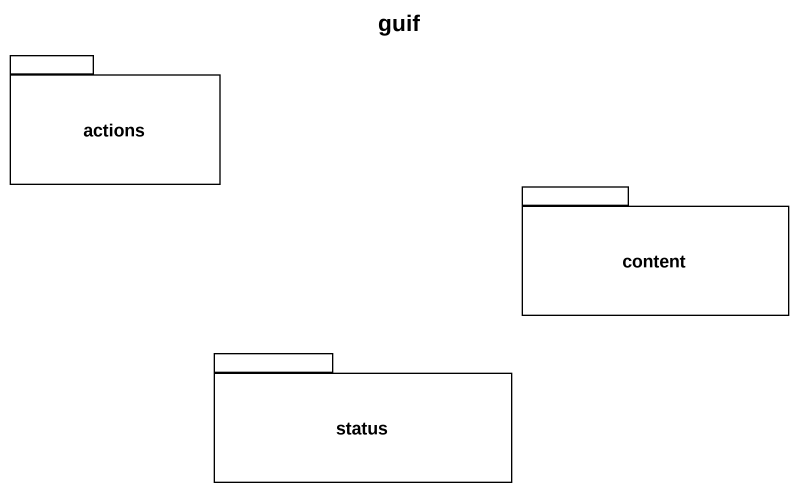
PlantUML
@startuml
title guif
package actions {
}
package content {
}
package status {
}
@enduml
